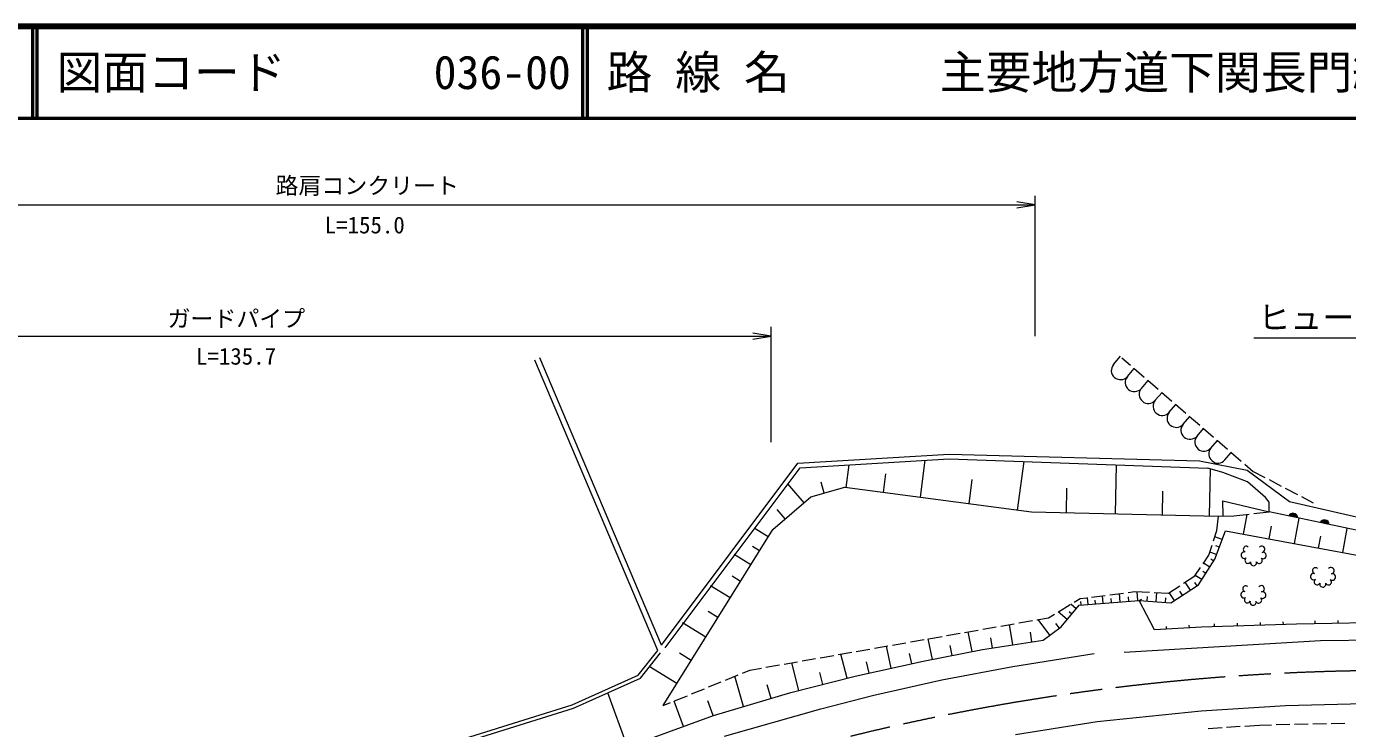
# Model space of a CAD drawing. Units: millimetres, scale not verified. Extents: x 40000 to 680000, y 20000 to 380000.
# Drawn here: x 117099 to 261208, y 303400 to 380000 of the extents above; entities that cross this region are included whole.
import ezdxf
from ezdxf.enums import TextEntityAlignment as Align

# ---------------------------------------------------------------- set-up
doc = ezdxf.new("R2010")
doc.units = ezdxf.units.MM
doc.header["$LTSCALE"] = 1000
doc.linetypes.add('CHAIN', pattern=[18.5, 12, -1.5, 3.5, -1.5])
for name, color, linetype, lineweight in [('M-BMK', 2, 'CHAIN', 13), ('M-STR-HTXT', 7, 'Continuous', 13), ('M-TTL', 2, 'Continuous', 140), ('M-TTL-LINE', 7, 'Continuous', 50), ('M-WORK', 1, 'Continuous', 13)]:
    doc.layers.add(name, color=color, linetype=linetype, lineweight=lineweight)
doc.layers.add('M-TTL-TXT', color=7, linetype='Continuous')
doc.styles.add('ＭＳ ゴシック', font='')
doc.styles.get('ＭＳ ゴシック').set_extended_font_data('MS Gothic')

# ---------------------------------------------------------------- blocks, each defined once
blk = doc.blocks.new('open_arrow')
at = {"color": 0, "linetype": 'Continuous', "lineweight": -2}
blk.add_lwpolyline([(7.5, 1.25), (0, 0), (7.5, -1.25)], dxfattribs=at)

msp = doc.modelspace()

# ---------------------------------------------------------------- linework, layer by layer
at = {"layer": 'M-BMK'}
msp.add_arc((266458, 59730), 250000, 85.78874, 103.76324, dxfattribs=at)
at = {"layer": 'M-STR-HTXT'}
for p, q in [((81581, 360533), (227144, 360533)), ((227144, 346215), (227144, 361533)), ((81581, 346215), (198346, 346215)), ((198346, 334639), (198346, 347215))]:
    msp.add_line(p, q, dxfattribs=at)
msp.add_lwpolyline([(297647, 312408), (293000, 346000), (251000, 346000)], dxfattribs=at)
at = {"layer": 'M-TTL'}
msp.add_line((680000, 380000), (40000, 380000), dxfattribs=at)
at = {"layer": 'M-TTL-LINE'}
for p, q in [((117750, 380000), (117750, 370000)), ((118250, 380000), (118250, 370000)), ((177750, 380000), (177750, 370000)), ((178250, 380000), (178250, 370000)), ((40000, 370000), (680000, 370000))]:
    msp.add_line(p, q, dxfattribs=at)
at = {"layer": 'M-WORK'}
for p, q in [((185964, 311915), (172565, 343604)), ((186368, 312500), (173118, 343838)), ((235674, 343112), (236449, 344017)), ((236594, 343853), (237517, 343054)), ((237193, 341811), (237942, 342686)), ((237895, 342727), (239029, 341745)), ((238713, 340511), (239454, 341377)), ((239407, 341418), (240541, 340436)), ((240919, 340109), (242053, 339127)), ((240232, 339210), (240966, 340068)), ((241752, 337910), (242479, 338759)), ((242431, 338800), (243565, 337818)), ((243271, 336609), (243991, 337450)), ((243943, 337491), (245078, 336509)), ((244790, 335309), (245503, 336141)), ((245456, 336182), (246590, 335201)), ((246310, 334008), (247015, 334832)), ((246968, 334873), (248102, 333892)), ((201227, 332337), (217759, 333330)), ((217759, 333330), (245069, 332596)), ((247829, 332708), (248527, 333523)), ((248480, 333564), (249614, 332583)), ((186368, 312500), (201227, 332337)), ((186768, 312201), (201489, 331852)), ((201489, 331852), (217767, 332830)), ((206531, 329701), (206858, 332174)), ((214609, 328633), (215143, 332672)), ((217767, 332830), (245980, 331810)), ((225218, 327231), (225919, 332535)), ((235883, 326832), (235998, 332171)), ((245069, 332596), (250257, 331578)), ((247612, 331353), (245980, 331810)), ((246133, 326611), (246244, 331736)), ((249992, 332255), (250915, 331456)), ((250257, 331578), (254891, 328185)), ((250915, 331456), (252197, 330788)), ((201924, 328034), (200160, 330101)), ((204126, 329086), (203787, 330287)), ((210570, 329167), (210837, 331186)), ((219914, 327932), (220264, 330584)), ((250309, 330330), (247612, 331353)), ((252245, 328612), (250309, 330330)), ((252640, 330556), (253970, 329863)), ((198523, 325132), (202677, 328677)), ((202677, 328677), (206375, 329721)), ((206375, 329721), (226741, 327030)), ((230544, 326947), (230602, 329617)), ((241008, 326721), (241063, 329284)), ((252637, 328112), (252245, 328612)), ((254414, 329631), (255744, 328937)), ((256187, 328706), (257469, 328037)), ((199857, 326271), (198975, 327304)), ((247650, 326600), (247606, 328231)), ((247606, 328231), (252637, 327046)), ((252637, 327046), (252637, 328112)), ((254891, 328185), (274622, 323628)), ((226741, 327030), (247133, 326589)), ((246933, 325020), (247133, 326589)), ((247133, 326589), (248804, 326597)), ((248804, 326597), (250472, 326792)), ((249870, 324595), (250270, 326769)), ((250968, 326851), (252637, 327046)), ((275041, 322304), (252637, 327046)), ((255420, 323574), (255930, 326349)), ((186548, 305904), (198523, 325132)), ((198014, 324315), (196489, 325264)), ((246583, 323899), (246933, 325020)), ((247539, 324022), (246718, 324329)), ((246736, 321870), (247889, 324959)), ((247889, 324959), (276378, 319719)), ((252645, 324084), (252900, 325472)), ((258054, 323090), (258296, 324407)), ((260688, 322605), (261172, 325239)), ((197064, 322790), (196302, 323265)), ((246085, 322301), (246435, 323422)), ((247232, 323201), (246822, 323354)), ((196115, 321266), (194309, 322391)), ((244930, 319064), (246736, 321870)), ((245455, 321387), (246085, 322301)), ((246185, 321014), (245501, 321454)), ((246926, 322379), (246194, 322652)), ((246607, 321670), (246279, 321882)), ((194990, 319459), (194087, 320022)), ((243325, 319262), (244540, 320061)), ((244540, 320061), (245171, 320975)), ((245305, 319646), (244577, 320114)), ((245745, 320330), (245403, 320550)), ((193865, 317653), (191725, 318986)), ((241691, 318190), (242907, 318988)), ((241929, 317128), (244930, 319064)), ((244058, 318501), (243495, 319374)), ((244785, 318970), (244550, 319334)), ((231387, 317184), (232044, 317581)), ((231923, 316867), (238492, 317367)), ((232044, 317581), (232797, 317677)), ((232157, 316885), (232129, 317256)), ((232898, 316941), (232842, 317683)), ((233293, 317740), (234781, 317930)), ((233723, 317004), (233692, 317417)), ((234548, 317067), (234485, 317892)), ((235277, 317993), (236765, 318183)), ((235466, 317137), (235431, 317596)), ((236385, 317207), (236315, 318125)), ((237261, 318246), (238015, 318342)), ((237361, 317281), (237324, 317769)), ((238015, 318342), (239603, 318276)), ((238337, 317356), (238263, 318332)), ((238492, 317367), (238759, 317504)), ((238492, 317367), (241929, 317128)), ((239341, 317308), (239376, 317810)), ((240103, 318256), (241691, 318190)), ((240346, 317238), (240416, 318243)), ((241365, 317167), (241400, 317677)), ((242312, 317376), (241759, 318234)), ((243185, 317939), (242904, 318375)), ((192533, 315513), (191463, 316180)), ((228591, 315493), (229248, 315890)), ((230635, 315301), (229634, 316123)), ((229676, 316149), (230959, 316925)), ((229973, 314496), (231923, 316867)), ((231117, 315888), (230824, 316129)), ((231600, 316475), (231013, 316957)), ((191200, 313373), (188664, 314952)), ((221410, 314234), (222887, 314493)), ((223380, 314579), (224857, 314838)), ((224678, 312528), (224333, 314746)), ((225350, 314925), (226827, 315184)), ((227320, 315270), (228591, 315493)), ((228725, 313578), (227462, 315295)), ((227999, 313044), (229973, 314496)), ((229769, 314346), (229385, 314868)), ((241461, 314238), (241443, 314537)), ((243957, 314396), (243938, 314695)), ((246710, 314525), (246701, 314825)), ((249209, 314604), (249199, 314903)), ((251708, 314682), (251698, 314982)), ((254206, 314761), (254197, 315061)), ((257688, 314841), (257683, 315141)), ((260188, 314883), (260183, 315183)), ((211560, 312508), (213037, 312767)), ((213530, 312853), (215007, 313112)), ((215919, 310938), (215474, 313194)), ((215500, 313199), (216977, 313458)), ((217470, 313544), (218947, 313803)), ((219440, 313889), (220917, 314148)), ((220248, 311791), (219822, 313956)), ((221392, 312016), (227999, 313044)), ((222459, 312182), (222286, 313292)), ((226784, 312855), (226620, 313908)), ((236843, 311722), (258262, 313001)), ((258262, 313001), (266414, 313121)), ((183821, 309228), (185964, 311915)), ((184074, 308903), (186277, 311665)), ((189621, 310838), (188353, 311627)), ((203680, 311127), (205157, 311386)), ((205650, 311473), (207127, 311731)), ((206609, 308900), (205930, 311522)), ((207620, 311818), (209097, 312077)), ((209590, 312163), (211067, 312422)), ((211421, 309982), (210898, 312392)), ((213668, 310470), (213424, 311593)), ((214932, 310744), (221392, 312016)), ((218083, 311365), (217870, 312447)), ((224695, 310164), (233566, 311602)), ((188042, 308302), (185037, 310173)), ((196006, 309783), (197277, 310005)), ((197770, 310092), (199247, 310351)), ((199740, 310437), (201217, 310696)), ((201366, 307544), (200579, 310584)), ((201710, 310782), (203187, 311041)), ((207492, 309129), (214932, 310744)), ((209011, 309459), (208749, 310664)), ((216942, 308725), (224695, 310164)), ((176638, 305998), (183821, 309228)), ((176780, 305623), (184074, 308903)), ((191508, 307938), (192896, 308507)), ((193359, 308697), (194747, 309266)), ((195334, 305793), (194355, 309105)), ((195209, 309456), (196006, 309783)), ((200494, 307318), (207492, 309129)), ((203987, 308222), (203648, 309533)), ((209550, 307047), (216942, 308725)), ((182675, 301418), (180535, 307312)), ((187807, 306421), (189195, 306990)), ((189658, 307179), (191046, 307749)), ((192051, 304822), (200494, 307318)), ((198346, 306683), (197901, 308189)), ((203755, 305542), (209550, 307047)), ((160226, 300875), (176638, 305998)), ((160364, 300500), (176780, 305623)), ((186548, 305904), (187345, 306231)), ((188775, 303632), (187768, 306405)), ((192022, 304811), (191432, 306435)), ((193239, 302558), (203755, 305542)), ((245244, 305343), (254435, 305902)), ((254435, 305902), (264346, 306182)), ((169538, 296649), (192051, 304822)), ((224984, 302745), (233895, 304184)), ((233895, 304184), (245244, 305343)), ((246015, 303403), (247511, 303507)), ((248010, 303541), (249507, 303645)), ((250005, 303679), (251610, 303790)), ((251610, 303790), (252915, 303819)), ((253415, 303830), (254915, 303863)), ((255415, 303874), (256914, 303908)), ((257414, 303919), (258914, 303952)), ((259414, 303963), (260913, 303996))]:
    msp.add_line(p, q, dxfattribs=at)
msp.add_lwpolyline([(300436, 315097), (299569, 313795), (294370, 314208), (286887, 314676), (277915, 314871), (267245, 315002), (255630, 314806), (245287, 314480), (240131, 314154), (238492, 317367)], dxfattribs=at)
for centre, radius, start, end in [((236434, 342462), 1000, 139.43825, 319.43825), ((237953, 341161), 1000, 139.43825, 319.43825), ((239473, 339861), 1000, 139.43825, 319.43825), ((240992, 338560), 1000, 139.43825, 319.43825), ((242511, 337260), 1000, 139.43825, 319.43825), ((244031, 335959), 1000, 139.43825, 319.43825), ((245550, 334659), 1000, 139.43825, 319.43825), ((247070, 333358), 1000, 139.43825, 319.43825), ((255255, 326377), 512, 0.73006, 155.3693), ((255255, 326377), 410, 3.97536, 152.124), ((255255, 326377), 308, 9.50981, 146.58955), ((255255, 326377), 205, 21.33307, 134.76629), ((258679, 325652), 512, 0.73006, 155.3693), ((258679, 325652), 410, 3.97536, 152.124), ((258679, 325652), 308, 9.50981, 146.58955), ((258679, 325652), 205, 21.33307, 134.76629), ((250159, 322962), 327, 48.05697, 250.032), ((251848, 322965), 344, 278.02627, 140.0627), ((249958, 322316), 351, 75.21658, 302.87239), ((250339, 321752), 330, 125.34215, 332.74682), ((250952, 321501), 334, 162.80821, 15.28076), ((251571, 321734), 330, 205.99053, 52.09845), ((251988, 322279), 357, 233.0818, 105.00717), ((257510, 319978), 351, 75.21658, 302.87239), ((257712, 320625), 327, 48.05697, 250.032), ((259400, 320627), 344, 278.02627, 140.0627), ((259541, 319942), 357, 233.0818, 105.00717), ((250099, 318647), 327, 48.05697, 250.032), ((251788, 318649), 344, 278.02627, 140.0627), ((257892, 319414), 330, 125.34215, 332.74682), ((258505, 319164), 334, 162.80821, 15.28076), ((259124, 319396), 330, 205.99053, 52.09845), ((249898, 318000), 351, 75.21658, 302.87239), ((250279, 317436), 330, 125.34215, 332.74682), ((250892, 317186), 334, 162.80821, 15.28076), ((251511, 317418), 330, 205.99053, 52.09845), ((251928, 317964), 357, 233.0818, 105.00717)]:
    msp.add_arc(centre, radius, start, end, dxfattribs=at)

# ---------------------------------------------------------------- block references
at = {"layer": 'M-STR-HTXT', "xscale": 267, "yscale": 267, "rotation": 180}
for p in [(227144, 360533), (198346, 346215)]:
    msp.add_blockref('open_arrow', p, dxfattribs=at)

# ---------------------------------------------------------------- texts
at = {"layer": 'M-STR-HTXT', "style": 'ＭＳ ゴシック'}
for s, height, p in [('路肩コンクリート', 1833, (154275, 362633)), ('ガードパイプ', 1833, (139994, 348127)), ('ヒューム管 L=16.9 φ=600', 2566, (272000, 348250))]:
    msp.add_text(s, height=height, dxfattribs=at).set_placement(p, align=Align.MIDDLE_CENTER)
for s, p in [('L=155.0', (154005, 356869)), ('L=135.7', (139963, 342551))]:
    msp.add_text(s, height=1833, dxfattribs=at).set_placement(p, align=Align.BOTTOM_CENTER)
at = {"layer": 'M-TTL-TXT', "style": 'ＭＳ ゴシック'}
for s, p in [('図面コード', (120380, 375000)), ('036-00', (161521, 375000)), ('路 線 名', (180380, 375000)), ('主要地方道下関長門線', (216734, 375000))]:
    msp.add_text(s, height=3666, dxfattribs=at).set_placement(p, align=Align.MIDDLE_LEFT)

doc.saveas('drawing.dxf')
